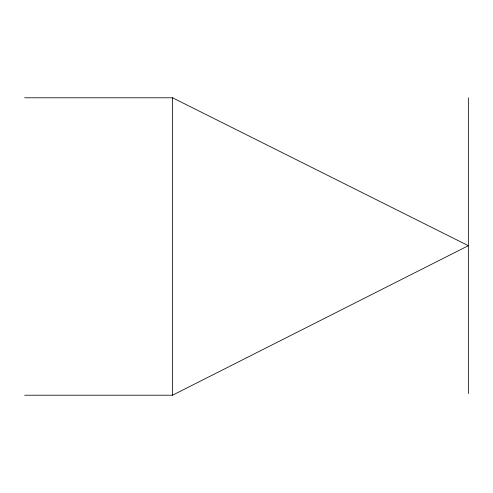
<?xml version="1.0" encoding="UTF-8"?>
<svg xmlns="http://www.w3.org/2000/svg" width="493" height="493" viewBox="0 0 493 493"><rect width="100%" height="100%" fill="white"/><g stroke="black" fill="none" stroke-linecap="round" stroke-linejoin="round"><path stroke-width="0.74" d="M24.65 395.213L172.55 395.213L468.35 245.687L172.55 97.787L24.65 97.787M468.35 97.787L468.35 393.587M172.55 97.787L172.55 395.213"/></g></svg>
